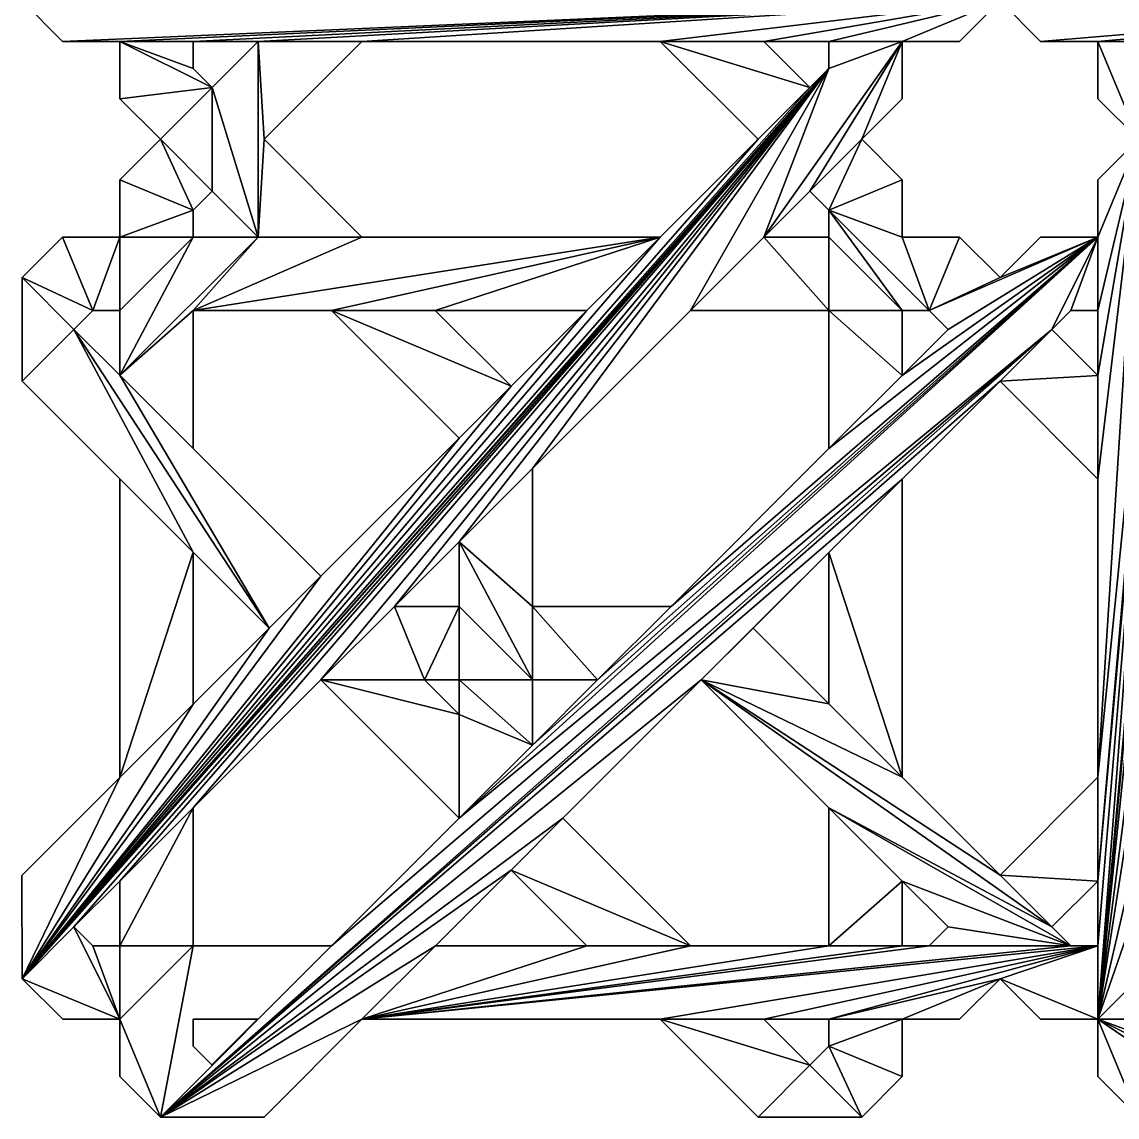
# Model space of a CAD drawing. Header units: centimetres. Extents: x -473 to 395, y -868 to 85.
# Drawn here: x 0 to 14, y 35 to 49 of the extents above; entities that cross this region are included whole.
import ezdxf

# ---------------------------------------------------------------- set-up
doc = ezdxf.new("R2010")
doc.units = ezdxf.units.CM
doc.layers.get('0').update_dxf_attribs({"true_color": 0x5890e1})

msp = doc.modelspace()

# ---------------------------------------------------------------- meshes
at = {"color": 7, "true_color": 0xffffff}
mesh = msp.add_polyface(dxfattribs=at)
corners = [(14.687, 52.781, -0.5), (14.687, 54.718, 0.5), (14.687, 52.781, 0.5), (14.687, 49.687, -0.5), (14.687, 51.455, -0.5), (14.687, 51.455, 0.5), (14.687, 49.687, 0.5), (14.931, 48.163, -0.5), (14.687, 48.406, -0.5), (14.687, 48.406, 0.5), (14.931, 48.163, 0.5), (14.687, 48.75, -0.5), (14.687, 48.75, 0.5), (13.75, 49.687, -0.5), (13.406, 49.687, -0.5), (13.406, 49.687, 0.5), (13.75, 49.687, 0.5), (13.163, 49.931, -0.5), (13.163, 49.931, 0.5), (13.75, 50.518, -0.5), (13.75, 50.518, 0.5), (13.75, 55.656, -0.5), (13.75, 51.843, -0.5), (13.75, 51.843, 0.5), (12.5, 50.593, -0.5), (12.5, 50.593, 0.5), (14.268, 47.5, -0.5), (13.75, 46.982, -0.5), (13.75, 46.982, 0.5), (14.268, 47.5, 0.5), (11.982, 48.75, -0.5), (12.5, 49.268, -0.5), (12.5, 49.268, 0.5), (13.018, 48.75, -0.5), (13.018, 48.75, 0.5), (13.75, 48.75, -0.5), (13.75, 48.75, 0.5), (13.75, 48.018, -0.5), (13.75, 48.018, 0.5), (14.687, 54.718, -0.5), (14.687, 56.044, -0.5), (0, 49.268, -0.5), (21.045, 49.687, -0.5), (22.813, 49.687, -0.5), (19.719, 49.687, -0.5), (17.781, 49.687, -0.5), (11.594, 49.687, -0.5), (11.837, 49.931, -0.5), (24.094, 49.687, -0.5), (14.687, 46.594, -0.5), (14.931, 46.837, -0.5), (14.687, 56.044, 0.5), (0, 49.268, 0.5), (22.813, 49.687, 0.5), (21.045, 49.687, 0.5), (19.719, 49.687, 0.5), (17.781, 49.687, 0.5), (11.837, 49.931, 0.5), (11.594, 49.687, 0.5), (24.094, 49.687, 0.5), (14.687, 46.594, 0.5)]
mesh.append_faces([[corners[k] for k in face] for face in [(0, 1, 2), (3, 5, 6), (7, 9, 10), (8, 12, 9), (13, 15, 16), (14, 18, 15), (17, 20, 18), (19, 16, 20), (22, 25, 23), (26, 28, 29), (31, 34, 32), (33, 36, 34), (35, 38, 36), (37, 29, 38), (35, 26, 37)]], dxfattribs={"vtx0": -1, "color": 7})
mesh.append_faces([[corners[k] for k in face] for face in [(19, 39, 13), (0, 13, 39), (49, 7, 50), (3, 13, 4)]], dxfattribs={"vtx0": -1, "vtx1": -1, "color": 7})
mesh.append_faces([[corners[k] for k in face] for face in [(40, 39, 19), (22, 40, 19), (41, 44, 42), (48, 31, 41), (35, 11, 26), (4, 13, 0), (51, 20, 1), (23, 20, 51), (52, 54, 55), (59, 52, 32), (36, 29, 12), (5, 2, 16)]], dxfattribs={"vtx0": -1, "vtx1": -1, "vtx2": -1, "color": 7})
mesh.append_faces([[corners[k] for k in face] for face in [(22, 19, 17), (17, 24, 22), (41, 42, 43), (41, 45, 44), (14, 46, 47), (49, 8, 7), (23, 18, 20), (18, 23, 25), (52, 53, 54), (52, 55, 56), (15, 57, 58), (60, 10, 9)]], dxfattribs={"vtx0": -1, "vtx2": -1, "color": 7})
mesh.append_faces([[corners[k] for k in face] for face in [(20, 16, 1), (2, 1, 16), (6, 5, 16)]], dxfattribs={"vtx1": -1, "vtx2": -1, "color": 7})
mesh.append_faces([[corners[k] for k in face] for face in [(3, 4, 5), (7, 8, 9), (8, 11, 12), (13, 14, 15), (14, 17, 18), (17, 19, 20), (19, 13, 16), (21, 22, 23), (22, 24, 25), (26, 27, 28), (30, 31, 32), (31, 33, 34), (33, 35, 36), (35, 37, 38), (37, 26, 29), (36, 38, 29)]], dxfattribs={"vtx2": -1, "color": 7})
mesh = msp.add_polyface(dxfattribs=at)
corners = [(15.656, 53.749, -0.5), (14.687, 52.781, -0.5), (14.687, 52.781, 0.5), (15.656, 53.749, 0.5), (17.781, 49.687, -0.5), (18.75, 50.657, -0.5), (18.75, 50.657, 0.5), (17.781, 49.687, 0.5), (19.719, 49.687, 0.5), (19.719, 49.687, -0.5), (16.706, 53.474, -0.5), (18.475, 53.474, -0.5), (18.475, 53.474, 0.5), (16.706, 53.474, 0.5), (18.475, 51.707, -0.5), (18.475, 51.707, 0.5), (16.455, 49.687, -0.5), (16.455, 49.687, 0.5), (14.687, 49.687, -0.5), (14.687, 49.687, 0.5), (14.687, 51.455, -0.5), (14.687, 51.455, 0.5), (15.518, 48.75, -0.5), (14.931, 48.163, -0.5), (14.931, 48.163, 0.5), (15.518, 48.75, 0.5), (14.687, 48.75, -0.5), (14.687, 48.75, 0.5), (15.593, 47.5, -0.5), (16.843, 48.75, -0.5), (16.843, 48.75, 0.5), (15.593, 47.5, 0.5), (20.657, 48.75, 0.5), (0, 49.268, -0.5), (23.75, 49.687, -0.5), (24.094, 49.687, -0.5), (17.644, 54.411, -0.5), (22.813, 49.687, -0.5), (19.412, 52.645, -0.5), (19.413, 51.319, -0.5), (13.018, 48.75, -0.5), (12.5, 49.268, -0.5), (13.75, 48.75, -0.5), (18.475, 54.411, -0.5), (19.412, 53.474, -0.5), (0, 49.268, 0.5), (24.094, 49.687, 0.5), (23.75, 49.687, 0.5), (17.644, 54.411, 0.5), (22.813, 49.687, 0.5), (19.412, 52.645, 0.5), (19.413, 51.319, 0.5), (12.5, 49.268, 0.5), (13.018, 48.75, 0.5), (13.75, 48.75, 0.5), (14.687, 46.594, 0.5), (14.931, 46.837, 0.5), (19.412, 53.474, 0.5), (18.475, 54.411, 0.5)]
mesh.append_faces([[corners[k] for k in face] for face in [(0, 2, 3), (4, 6, 7), (5, 8, 6), (9, 7, 8), (10, 12, 13), (11, 15, 12), (14, 17, 15), (16, 19, 17), (20, 13, 21), (22, 24, 25), (26, 25, 27), (28, 30, 31), (29, 32, 30)]], dxfattribs={"vtx0": -1, "color": 7})
mesh.append_faces([[corners[k] for k in face] for face in [(0, 36, 1), (43, 1, 36), (10, 43, 11), (20, 1, 10)]], dxfattribs={"vtx0": -1, "vtx1": -1, "color": 7})
mesh.append_faces([[corners[k] for k in face] for face in [(33, 37, 34), (14, 39, 5), (35, 26, 42), (35, 29, 22), (11, 43, 44), (10, 1, 43), (45, 47, 49), (15, 6, 51), (46, 54, 27), (46, 25, 30), (12, 57, 58), (13, 58, 2)]], dxfattribs={"vtx0": -1, "vtx1": -1, "vtx2": -1, "color": 7})
mesh.append_faces([[corners[k] for k in face] for face in [(33, 34, 35), (4, 16, 14), (14, 5, 4), (22, 29, 28), (28, 23, 22), (38, 14, 11), (35, 40, 41), (35, 42, 40), (35, 22, 26), (45, 46, 47), (7, 15, 17), (15, 7, 6), (25, 31, 30), (31, 25, 24), (50, 12, 15), (46, 52, 53), (46, 53, 54), (46, 27, 25)]], dxfattribs={"vtx0": -1, "vtx2": -1, "color": 7})
mesh.append_faces([[corners[k] for k in face] for face in [(3, 2, 48), (55, 56, 24), (13, 12, 58), (21, 13, 2)]], dxfattribs={"vtx1": -1, "vtx2": -1, "color": 7})
mesh.append_faces([[corners[k] for k in face] for face in [(0, 1, 2), (4, 5, 6), (9, 4, 7), (10, 11, 12), (11, 14, 15), (14, 16, 17), (16, 18, 19), (20, 10, 13), (22, 23, 24), (26, 22, 25), (28, 29, 30)]], dxfattribs={"vtx2": -1, "color": 7})
mesh = msp.add_polyface(dxfattribs=at)
corners = [(2.43, 48.163, -0.5), (2.187, 48.406, -0.5), (2.187, 48.406, 0.5), (2.43, 48.163, 0.5), (2.187, 48.75, -0.5), (2.187, 48.75, 0.5), (3.017, 48.75, -0.5), (3.017, 48.75, 0.5), (1.25, 49.687, -0.5), (0.906, 49.687, -0.5), (0.906, 49.687, 0.5), (1.25, 49.687, 0.5), (0.663, 49.93, -0.5), (0.663, 49.93, 0.5), (3.955, 49.687, -0.5), (2.187, 49.687, -0.5), (2.187, 49.687, 0.5), (3.955, 49.687, 0.5), (7.219, 49.687, -0.5), (5.281, 49.687, -0.5), (5.281, 49.687, 0.5), (3.093, 47.5, -0.5), (4.343, 48.75, -0.5), (4.343, 48.75, 0.5), (3.093, 47.5, 0.5), (8.157, 48.75, 0.5), (0, 50.593, -0.5), (0, 49.268, -0.5), (0, 49.268, 0.5), (0.517, 48.75, -0.5), (0.517, 48.75, 0.5), (1.25, 48.75, -0.5), (1.25, 48.75, 0.5), (1.25, 48.018, -0.5), (1.25, 48.018, 0.5), (1.767, 47.5, -0.5), (1.767, 47.5, 0.5), (12.5, 49.268, -0.5), (3.017, 46.25, -0.5), (8.545, 49.687, -0.5), (12.5, 49.268, 0.5), (3.017, 46.25, 0.5), (7.219, 49.687, 0.5), (8.545, 49.687, 0.5)]
mesh.append_faces([[corners[k] for k in face] for face in [(0, 2, 3), (1, 5, 2), (4, 7, 5), (6, 3, 7), (8, 10, 11), (9, 13, 10), (14, 16, 17), (21, 23, 24), (22, 25, 23), (27, 30, 28), (29, 32, 30), (31, 34, 32), (33, 36, 34)]], dxfattribs={"vtx0": -1, "color": 7})
mesh.append_faces([[corners[k] for k in face] for face in [(9, 27, 12), (27, 37, 29), (8, 27, 9), (14, 27, 15), (18, 27, 19)]], dxfattribs={"vtx0": -1, "vtx1": -1, "color": 7})
mesh.append_faces([[corners[k] for k in face] for face in [(37, 4, 31), (15, 27, 8), (19, 27, 14), (39, 27, 18), (40, 32, 5), (16, 11, 28), (20, 17, 28), (43, 42, 28)]], dxfattribs={"vtx0": -1, "vtx1": -1, "vtx2": -1, "color": 7})
mesh.append_faces([[corners[k] for k in face] for face in [(37, 31, 29), (31, 1, 0), (38, 0, 6), (0, 33, 31), (0, 35, 33), (31, 4, 1), (37, 6, 4), (12, 27, 26), (6, 22, 21), (40, 30, 32), (32, 3, 2), (41, 7, 3), (3, 32, 34), (3, 34, 36), (32, 2, 5), (40, 5, 7), (7, 24, 23)]], dxfattribs={"vtx0": -1, "vtx2": -1, "color": 7})
mesh.append_faces([[corners[k] for k in face] for face in [(10, 13, 28), (28, 30, 40), (11, 10, 28), (17, 16, 28), (42, 20, 28)]], dxfattribs={"vtx1": -1, "vtx2": -1, "color": 7})
mesh.append_faces([[corners[k] for k in face] for face in [(0, 1, 2), (1, 4, 5), (4, 6, 7), (6, 0, 3), (8, 9, 10), (9, 12, 13), (14, 15, 16), (18, 19, 20), (21, 22, 23), (26, 27, 28), (27, 29, 30), (29, 31, 32), (31, 33, 34), (33, 35, 36)]], dxfattribs={"vtx2": -1, "color": 7})
mesh = msp.add_polyface(dxfattribs=at)
corners = [(7.219, 49.687, -0.5), (5.281, 49.687, 0.5), (7.219, 49.687, 0.5), (10.313, 49.687, -0.5), (8.545, 49.687, -0.5), (8.545, 49.687, 0.5), (10.313, 49.687, 0.5), (10.313, 48.75, -0.5), (10.313, 48.406, -0.5), (10.313, 48.406, 0.5), (10.313, 48.75, 0.5), (10.069, 48.163, -0.5), (10.069, 48.163, 0.5), (9.482, 48.75, -0.5), (9.482, 48.75, 0.5), (11.594, 49.687, -0.5), (11.25, 49.687, -0.5), (11.25, 49.687, 0.5), (10.732, 47.5, -0.5), (11.25, 48.018, -0.5), (11.25, 48.018, 0.5), (10.732, 47.5, 0.5), (11.25, 48.75, -0.5), (11.25, 48.75, 0.5), (11.982, 48.75, -0.5), (11.982, 48.75, 0.5), (12.5, 49.268, 0.5), (4.343, 48.75, -0.5), (8.157, 48.75, -0.5), (8.157, 48.75, 0.5), (9.407, 47.5, -0.5), (9.407, 47.5, 0.5), (0, 49.268, -0.5), (16.455, 49.687, -0.5), (17.781, 49.687, -0.5), (14.687, 49.687, -0.5), (12.5, 49.268, -0.5), (10.069, 46.837, -0.5), (3.017, 48.75, -0.5), (9.482, 46.25, -0.5), (13.75, 49.687, -0.5), (13.406, 49.687, -0.5), (0, 49.268, 0.5), (17.781, 49.687, 0.5), (16.455, 49.687, 0.5), (14.687, 49.687, 0.5), (10.069, 46.837, 0.5), (3.017, 48.75, 0.5), (4.343, 48.75, 0.5), (9.482, 46.25, 0.5), (13.75, 49.687, 0.5), (13.406, 49.687, 0.5), (11.594, 49.687, 0.5)]
mesh.append_faces([[corners[k] for k in face] for face in [(0, 1, 2), (3, 5, 6), (7, 9, 10), (8, 12, 9), (11, 14, 12), (13, 10, 14), (18, 20, 21), (19, 23, 20), (22, 25, 23), (24, 26, 25), (28, 31, 29), (22, 36, 24), (18, 22, 19)]], dxfattribs={"vtx0": -1, "color": 7})
mesh.append_faces([[corners[k] for k in face] for face in [(3, 32, 4)]], dxfattribs={"vtx0": -1, "vtx1": -1, "color": 7})
mesh.append_faces([[corners[k] for k in face] for face in [(32, 33, 34), (37, 22, 18), (36, 27, 38), (36, 13, 28), (22, 7, 36), (39, 8, 22), (32, 40, 35), (32, 15, 41), (3, 16, 32), (42, 43, 44), (46, 21, 23), (26, 47, 48), (26, 29, 14), (23, 26, 10), (49, 23, 9), (42, 45, 50), (42, 51, 52), (6, 42, 17)]], dxfattribs={"vtx0": -1, "vtx1": -1, "vtx2": -1, "color": 7})
mesh.append_faces([[corners[k] for k in face] for face in [(11, 30, 28), (28, 13, 11), (32, 35, 33), (36, 28, 27), (36, 7, 13), (22, 8, 7), (32, 41, 40), (32, 16, 15), (12, 29, 31), (29, 12, 14), (42, 44, 45), (26, 48, 29), (26, 14, 10), (23, 10, 9), (42, 50, 51), (42, 52, 17)]], dxfattribs={"vtx0": -1, "vtx2": -1, "color": 7})
mesh.append_faces([[corners[k] for k in face] for face in [(6, 5, 42)]], dxfattribs={"vtx1": -1, "vtx2": -1, "color": 7})
mesh.append_faces([[corners[k] for k in face] for face in [(3, 4, 5), (7, 8, 9), (8, 11, 12), (11, 13, 14), (13, 7, 10), (15, 16, 17), (18, 19, 20), (19, 22, 23), (22, 24, 25), (27, 28, 29), (28, 30, 31), (23, 25, 26), (21, 20, 23)]], dxfattribs={"vtx2": -1, "color": 7})
mesh = msp.add_polyface(dxfattribs=at)
corners = [(3.017, 46.25, -0.5), (2.187, 46.25, -0.5), (2.187, 46.25, 0.5), (3.017, 46.25, 0.5), (2.187, 46.594, -0.5), (2.187, 46.594, 0.5), (2.43, 46.837, -0.5), (2.43, 46.837, 0.5), (0.663, 45.07, -0.5), (0.906, 45.313, -0.5), (0.906, 45.313, 0.5), (1.25, 45.313, -0.5), (1.25, 45.313, 0.5), (2.187, 45.313, -0.5), (3.955, 45.313, -0.5), (3.955, 45.313, 0.5), (2.187, 45.313, 0.5), (4.343, 46.25, -0.5), (3.093, 47.5, -0.5), (3.093, 47.5, 0.5), (4.343, 46.25, 0.5), (1.767, 47.5, -0.5), (1.25, 46.982, -0.5), (1.25, 46.982, 0.5), (1.767, 47.5, 0.5), (1.25, 46.25, -0.5), (1.25, 46.25, 0.5), (0.517, 46.25, -0.5), (0.517, 46.25, 0.5), (0, 45.732, -0.5), (0, 45.732, 0.5), (0, 44.407, 0.5), (8.157, 46.25, -0.5), (1.25, 44.483, -0.5), (2.43, 48.163, -0.5), (3.017, 48.75, -0.5), (8.157, 46.25, 0.5), (1.25, 44.483, 0.5), (2.43, 48.163, 0.5), (0.663, 45.07, 0.5), (3.017, 48.75, 0.5)]
mesh.append_faces([[corners[k] for k in face] for face in [(0, 2, 3), (1, 5, 2), (4, 7, 5), (6, 3, 7), (9, 12, 10), (13, 15, 16), (17, 19, 20), (21, 23, 24), (22, 26, 23), (25, 28, 26), (27, 30, 28), (29, 31, 30)]], dxfattribs={"vtx0": -1, "color": 7})
mesh.append_faces([[corners[k] for k in face] for face in [(11, 1, 33), (6, 34, 0), (4, 21, 6), (1, 25, 4), (9, 25, 11), (8, 29, 9), (0, 33, 1)]], dxfattribs={"vtx0": -1, "vtx1": -1, "color": 7})
mesh.append_faces([[corners[k] for k in face] for face in [(6, 21, 34), (11, 25, 1), (0, 13, 33), (0, 17, 13), (35, 18, 0), (7, 38, 24), (12, 2, 26), (3, 37, 16), (3, 16, 20), (40, 3, 19)]], dxfattribs={"vtx0": -1, "vtx1": -1, "vtx2": -1, "color": 7})
mesh.append_faces([[corners[k] for k in face] for face in [(32, 14, 13), (13, 17, 32), (4, 22, 21), (4, 25, 22), (9, 27, 25), (9, 29, 27), (0, 18, 17), (36, 16, 15), (16, 36, 20), (5, 24, 23), (5, 23, 26), (10, 26, 28), (10, 28, 30), (3, 20, 19)]], dxfattribs={"vtx0": -1, "vtx2": -1, "color": 7})
mesh.append_faces([[corners[k] for k in face] for face in [(12, 37, 2), (7, 3, 38), (5, 7, 24), (2, 5, 26), (10, 12, 26), (39, 10, 30), (3, 2, 37)]], dxfattribs={"vtx1": -1, "vtx2": -1, "color": 7})
mesh.append_faces([[corners[k] for k in face] for face in [(0, 1, 2), (1, 4, 5), (4, 6, 7), (6, 0, 3), (8, 9, 10), (9, 11, 12), (13, 14, 15), (17, 18, 19), (21, 22, 23), (22, 25, 26), (25, 27, 28), (27, 29, 30)]], dxfattribs={"vtx2": -1, "color": 7})
mesh = msp.add_polyface(dxfattribs=at)
corners = [(12.5, 45.732, -0.5), (11.982, 46.25, -0.5), (11.982, 46.25, 0.5), (11.25, 46.25, -0.5), (11.25, 46.25, 0.5), (11.25, 46.982, -0.5), (11.25, 46.982, 0.5), (10.732, 47.5, -0.5), (10.732, 47.5, 0.5), (10.313, 42.219, -0.5), (10.313, 40.282, 0.5), (10.313, 42.219, 0.5), (10.313, 45.313, -0.5), (10.313, 43.545, -0.5), (10.313, 43.545, 0.5), (10.313, 45.313, 0.5), (10.069, 46.837, -0.5), (10.313, 46.594, -0.5), (10.313, 46.594, 0.5), (10.069, 46.837, 0.5), (10.313, 46.25, -0.5), (10.313, 46.25, 0.5), (9.482, 46.25, 0.5), (11.25, 45.313, -0.5), (11.594, 45.313, -0.5), (11.594, 45.313, 0.5), (11.25, 45.313, 0.5), (11.837, 45.069, -0.5), (11.837, 45.069, 0.5), (11.25, 44.482, -0.5), (11.25, 44.482, 0.5), (11.25, 39.344, -0.5), (11.25, 43.157, -0.5), (11.25, 43.157, 0.5), (12.5, 44.407, -0.5), (12.5, 44.407, 0.5), (9.482, 46.25, -0.5), (13.75, 46.25, -0.5), (8.294, 41.526, -0.5), (11.25, 48.75, -0.5), (13.163, 45.069, -0.5), (5.588, 38.82, -0.5), (8.681, 40.588, -0.5), (11.25, 39.344, 0.5), (8.294, 41.526, 0.5), (13.75, 46.25, 0.5), (12.5, 45.732, 0.5), (11.25, 48.75, 0.5), (5.588, 38.82, 0.5), (13.163, 45.069, 0.5), (8.681, 40.588, 0.5)]
mesh.append_faces([[corners[k] for k in face] for face in [(1, 4, 2), (3, 6, 4), (5, 8, 6), (9, 10, 11), (12, 14, 15), (16, 18, 19), (17, 21, 18), (20, 22, 21), (23, 25, 26), (24, 28, 25), (27, 30, 28), (29, 26, 30), (32, 35, 33)]], dxfattribs={"vtx0": -1, "color": 7})
mesh.append_faces([[corners[k] for k in face] for face in [(20, 12, 36), (13, 37, 38), (29, 12, 23), (16, 7, 17), (36, 39, 16)]], dxfattribs={"vtx0": -1, "vtx1": -1, "color": 7})
mesh.append_faces([[corners[k] for k in face] for face in [(23, 12, 20), (29, 37, 13), (17, 3, 24), (37, 40, 41), (9, 42, 32), (26, 21, 15), (30, 14, 45), (18, 25, 4), (45, 48, 49), (11, 33, 50)]], dxfattribs={"vtx0": -1, "vtx1": -1, "vtx2": -1, "color": 7})
mesh.append_faces([[corners[k] for k in face] for face in [(9, 32, 31), (23, 20, 17), (29, 13, 12), (17, 24, 23), (24, 1, 0), (24, 3, 1), (17, 5, 3), (17, 7, 5), (11, 43, 33), (26, 18, 21), (30, 15, 14), (18, 26, 25), (25, 46, 2), (25, 2, 4), (18, 4, 6), (18, 6, 8)]], dxfattribs={"vtx0": -1, "vtx2": -1, "color": 7})
mesh.append_faces([[corners[k] for k in face] for face in [(21, 22, 15), (14, 44, 45), (30, 26, 15), (19, 18, 8), (22, 19, 47)]], dxfattribs={"vtx1": -1, "vtx2": -1, "color": 7})
mesh.append_faces([[corners[k] for k in face] for face in [(0, 1, 2), (1, 3, 4), (3, 5, 6), (5, 7, 8), (12, 13, 14), (16, 17, 18), (17, 20, 21), (23, 24, 25), (24, 27, 28), (27, 29, 30), (29, 23, 26), (31, 32, 33), (32, 34, 35)]], dxfattribs={"vtx2": -1, "color": 7})
mesh = msp.add_polyface(dxfattribs=at)
corners = [(14.687, 40.282, -0.5), (14.687, 42.219, -0.5), (14.687, 42.219, 0.5), (14.687, 40.282, 0.5), (13.75, 44.482, -0.5), (13.163, 45.069, -0.5), (13.163, 45.069, 0.5), (13.75, 44.482, 0.5), (13.406, 45.313, -0.5), (13.406, 45.313, 0.5), (13.75, 45.313, -0.5), (13.75, 45.313, 0.5), (13.75, 46.982, -0.5), (13.75, 46.25, -0.5), (13.75, 46.25, 0.5), (13.75, 46.982, 0.5), (13.018, 46.25, -0.5), (13.018, 46.25, 0.5), (12.5, 45.732, -0.5), (12.5, 45.732, 0.5), (11.982, 46.25, 0.5), (12.5, 44.407, -0.5), (13.75, 43.157, -0.5), (13.75, 43.157, 0.5), (12.5, 44.407, 0.5), (13.75, 39.344, 0.5), (11.837, 45.069, -0.5), (11.25, 44.482, -0.5), (11.594, 45.313, -0.5), (14.687, 46.594, -0.5), (13.75, 36.251, -0.5), (14.687, 48.406, -0.5), (14.687, 46.25, -0.5), (14.687, 45.313, -0.5), (14.687, 43.545, -0.5), (14.268, 47.5, -0.5), (13.75, 38.018, -0.5), (13.75, 37.188, -0.5), (13.75, 39.344, -0.5), (14.687, 48.75, -0.5), (11.837, 45.069, 0.5), (11.25, 44.482, 0.5), (11.594, 45.313, 0.5), (14.687, 46.594, 0.5), (14.687, 48.406, 0.5), (13.75, 36.251, 0.5), (14.687, 46.25, 0.5), (14.687, 45.313, 0.5), (14.687, 43.545, 0.5), (14.268, 47.5, 0.5), (13.75, 38.018, 0.5), (13.75, 37.188, 0.5), (14.687, 48.75, 0.5)]
mesh.append_faces([[corners[k] for k in face] for face in [(0, 2, 3), (4, 6, 7), (5, 9, 6), (8, 11, 9), (10, 7, 11), (12, 14, 15), (13, 17, 14), (16, 19, 17), (18, 20, 19), (21, 23, 24), (22, 25, 23), (13, 18, 16), (35, 13, 12)]], dxfattribs={"vtx0": -1, "color": 7})
mesh.append_faces([[corners[k] for k in face] for face in [(26, 13, 27), (28, 13, 26), (32, 30, 29), (34, 30, 33), (36, 31, 37), (21, 4, 22)]], dxfattribs={"vtx0": -1, "vtx1": -1, "color": 7})
mesh.append_faces([[corners[k] for k in face] for face in [(28, 18, 13), (29, 30, 31), (33, 30, 32), (35, 10, 13), (22, 4, 35), (38, 39, 36), (35, 39, 38), (42, 14, 19), (43, 44, 45), (47, 46, 45), (49, 14, 11), (23, 49, 7), (25, 50, 52), (49, 25, 52)]], dxfattribs={"vtx0": -1, "vtx1": -1, "vtx2": -1, "color": 7})
mesh.append_faces([[corners[k] for k in face] for face in [(35, 38, 22), (36, 39, 31), (13, 8, 5), (13, 10, 8), (35, 4, 10), (21, 5, 4), (49, 23, 25), (50, 44, 52), (14, 6, 9), (14, 9, 11), (49, 11, 7), (24, 7, 6)]], dxfattribs={"vtx0": -1, "vtx2": -1, "color": 7})
mesh.append_faces([[corners[k] for k in face] for face in [(40, 41, 14), (42, 40, 14), (46, 43, 45), (48, 47, 45), (50, 51, 44), (24, 23, 7)]], dxfattribs={"vtx1": -1, "vtx2": -1, "color": 7})
mesh.append_faces([[corners[k] for k in face] for face in [(0, 1, 2), (4, 5, 6), (5, 8, 9), (8, 10, 11), (10, 4, 7), (12, 13, 14), (13, 16, 17), (16, 18, 19), (21, 22, 23), (14, 17, 19), (49, 15, 14)]], dxfattribs={"vtx2": -1, "color": 7})
mesh = msp.add_polyface(dxfattribs=at)
corners = [(1.25, 44.483, -0.5), (0.663, 45.07, -0.5), (0.663, 45.07, 0.5), (1.25, 44.483, 0.5), (0.906, 45.313, 0.5), (1.25, 45.313, -0.5), (1.25, 45.313, 0.5), (2.187, 40.281, -0.5), (2.187, 42.22, -0.5), (2.187, 42.22, 0.5), (3.157, 41.25, -0.5), (3.157, 41.25, 0.5), (5.588, 42.355, -0.5), (5.588, 41.526, -0.5), (5.588, 41.526, 0.5), (5.588, 42.355, 0.5), (4.758, 41.526, -0.5), (4.758, 41.526, 0.5), (5.587, 43.681, -0.5), (3.82, 41.913, -0.5), (3.82, 41.913, 0.5), (5.587, 43.681, 0.5), (2.187, 43.546, -0.5), (2.187, 43.546, 0.5), (2.187, 45.313, -0.5), (2.187, 45.313, 0.5), (3.955, 45.313, -0.5), (3.955, 45.313, 0.5), (6.25, 44.343, -0.5), (5.281, 45.313, -0.5), (5.281, 45.313, 0.5), (0, 45.732, -0.5), (0, 44.407, -0.5), (0, 44.407, 0.5), (1.25, 43.158, -0.5), (1.25, 43.158, 0.5), (1.25, 39.343, 0.5), (0.001, 36.768, -0.5), (7.219, 45.313, -0.5), (8.157, 46.25, -0.5), (1.25, 39.343, -0.5), (2.187, 38.955, -0.5), (10.313, 48.406, -0.5), (3.82, 40.588, -0.5), (1.25, 38.018, -0.5), (0.663, 37.431, -0.5), (6.25, 44.343, 0.5), (0.001, 36.768, 0.5), (8.157, 46.25, 0.5), (7.219, 45.313, 0.5), (5.145, 40.589, 0.5), (0, 45.732, 0.5), (2.187, 38.955, 0.5), (3.82, 40.588, 0.5), (10.313, 48.406, 0.5), (1.25, 38.018, 0.5), (0.663, 37.431, 0.5)]
mesh.append_faces([[corners[k] for k in face] for face in [(0, 2, 3), (1, 4, 2), (5, 3, 6), (8, 11, 9), (12, 14, 15), (13, 17, 14), (16, 15, 17), (18, 20, 21), (19, 23, 20), (22, 25, 23), (26, 21, 27), (32, 35, 33), (34, 36, 35)]], dxfattribs={"vtx0": -1, "color": 7})
mesh.append_faces([[corners[k] for k in face] for face in [(0, 10, 1), (8, 1, 10), (41, 42, 43), (45, 42, 44)]], dxfattribs={"vtx0": -1, "vtx1": -1, "color": 7})
mesh.append_faces([[corners[k] for k in face] for face in [(37, 38, 39), (37, 18, 28), (8, 32, 1), (0, 19, 10), (44, 42, 41), (47, 48, 49), (47, 46, 21), (9, 2, 33), (3, 11, 20), (55, 52, 54)]], dxfattribs={"vtx0": -1, "vtx1": -1, "vtx2": -1, "color": 7})
mesh.append_faces([[corners[k] for k in face] for face in [(28, 18, 26), (26, 29, 28), (37, 28, 38), (1, 32, 31), (8, 34, 32), (8, 40, 34), (0, 22, 19), (0, 24, 22), (46, 27, 21), (27, 46, 30), (47, 49, 46), (50, 14, 17), (2, 51, 33), (9, 33, 35), (9, 35, 36), (3, 20, 23), (3, 23, 25)]], dxfattribs={"vtx0": -1, "vtx2": -1, "color": 7})
mesh.append_faces([[corners[k] for k in face] for face in [(3, 2, 11), (9, 11, 2), (52, 53, 54), (56, 55, 54)]], dxfattribs={"vtx1": -1, "vtx2": -1, "color": 7})
mesh.append_faces([[corners[k] for k in face] for face in [(0, 1, 2), (5, 0, 3), (7, 8, 9), (8, 10, 11), (12, 13, 14), (13, 16, 17), (16, 12, 15), (18, 19, 20), (19, 22, 23), (22, 24, 25), (26, 18, 21), (28, 29, 30), (31, 32, 33), (32, 34, 35)]], dxfattribs={"vtx2": -1, "color": 7})
mesh = msp.add_polyface(dxfattribs=at)
corners = [(2.187, 36.251, -0.5), (3.007, 36.251, -0.5), (3.007, 36.251, 0.5), (2.427, 35.667, 0.5), (2.187, 36.251, -0.5), (3.018, 36.251, -0.5), (3.018, 36.251, 0.5), (2.187, 36.251, 0.5), (2.187, 38.955, -0.5), (3.82, 40.588, -0.5), (3.82, 40.588, 0.5), (2.187, 38.955, 0.5), (5.588, 38.82, -0.5), (5.588, 38.82, 0.5), (3.956, 37.188, -0.5), (3.956, 37.188, 0.5), (2.187, 37.188, -0.5), (2.187, 37.188, 0.5), (3.157, 41.25, -0.5), (2.187, 40.281, 0.5), (3.157, 41.25, 0.5), (5.588, 40.589, -0.5), (5.588, 40.146, -0.5), (5.588, 40.146, 0.5), (5.588, 40.589, 0.5), (5.145, 40.589, -0.5), (5.145, 40.589, 0.5), (5.282, 37.188, -0.5), (6.25, 38.157, -0.5), (6.25, 38.157, 0.5), (5.282, 37.188, 0.5), (7.219, 37.188, -0.5), (1.768, 35.001, -0.5), (3.094, 35.001, -0.5), (3.094, 35.001, 0.5), (4.344, 36.251, -0.5), (4.344, 36.251, 0.5), (8.157, 36.251, 0.5), (0.001, 36.768, -0.5), (3.82, 41.913, -0.5), (5.587, 43.681, -0.5), (5.588, 41.526, -0.5), (6.525, 40.589, -0.5), (4.758, 41.526, -0.5), (6.525, 39.757, -0.5), (6.913, 38.82, -0.5), (8.681, 40.588, -0.5), (0.663, 37.431, -0.5), (10.313, 48.406, -0.5), (13.163, 45.069, -0.5), (0.001, 36.768, 0.5), (5.587, 43.681, 0.5), (3.82, 41.913, 0.5), (5.588, 41.526, 0.5), (6.525, 40.589, 0.5), (4.758, 41.526, 0.5), (6.525, 39.757, 0.5), (7.219, 37.188, 0.5), (1.768, 35.001, 0.5), (6.913, 38.82, 0.5), (8.681, 40.588, 0.5), (0.663, 37.431, 0.5), (10.313, 48.406, 0.5)]
mesh.append_faces([[corners[k] for k in face] for face in [(1, 3, 2), (5, 7, 6), (8, 10, 11), (9, 13, 10), (12, 15, 13), (14, 17, 15), (18, 19, 20), (21, 23, 24), (22, 26, 23), (25, 24, 26), (27, 29, 30), (33, 36, 34), (35, 37, 36), (32, 35, 33)]], dxfattribs={"vtx0": -1, "color": 7})
mesh.append_faces([[corners[k] for k in face] for face in [(44, 21, 42), (14, 32, 16)]], dxfattribs={"vtx0": -1, "vtx1": -1, "color": 7})
mesh.append_faces([[corners[k] for k in face] for face in [(42, 21, 41), (9, 43, 25), (44, 12, 22), (32, 27, 35), (32, 45, 28), (47, 38, 48), (14, 49, 32), (54, 53, 24), (10, 26, 55), (56, 23, 13), (58, 36, 30), (58, 29, 59), (61, 62, 50)]], dxfattribs={"vtx0": -1, "vtx1": -1, "vtx2": -1, "color": 7})
mesh.append_faces([[corners[k] for k in face] for face in [(38, 39, 40), (22, 12, 9), (9, 25, 22), (41, 21, 25), (25, 43, 41), (44, 22, 21), (35, 27, 31), (32, 28, 27), (32, 46, 45), (50, 51, 52), (23, 10, 13), (10, 23, 26), (53, 26, 24), (56, 24, 23), (36, 57, 30), (58, 30, 29), (58, 59, 60)]], dxfattribs={"vtx0": -1, "vtx2": -1, "color": 7})
mesh.append_faces([[corners[k] for k in face] for face in [(56, 54, 24), (15, 17, 58)]], dxfattribs={"vtx1": -1, "vtx2": -1, "color": 7})
mesh.append_faces([[corners[k] for k in face] for face in [(0, 1, 2), (4, 5, 6), (8, 9, 10), (9, 12, 13), (12, 14, 15), (14, 16, 17), (21, 22, 23), (22, 25, 26), (25, 21, 24), (27, 28, 29), (31, 27, 30), (32, 33, 34), (33, 35, 36), (58, 34, 36)]], dxfattribs={"vtx2": -1, "color": 7})
mesh = msp.add_polyface(dxfattribs=at)
corners = [(9.344, 41.251, -0.5), (10.313, 42.219, -0.5), (10.313, 42.219, 0.5), (9.344, 41.251, 0.5), (7.219, 45.313, -0.5), (6.25, 44.343, -0.5), (6.25, 44.343, 0.5), (7.219, 45.313, 0.5), (5.281, 45.313, 0.5), (5.281, 45.313, -0.5), (8.294, 41.526, -0.5), (6.525, 41.526, -0.5), (6.525, 41.526, 0.5), (8.294, 41.526, 0.5), (6.525, 43.293, -0.5), (6.525, 43.293, 0.5), (8.545, 45.313, -0.5), (8.545, 45.313, 0.5), (10.313, 45.313, -0.5), (10.313, 45.313, 0.5), (10.313, 43.545, -0.5), (10.313, 43.545, 0.5), (9.482, 46.25, -0.5), (10.069, 46.837, -0.5), (10.069, 46.837, 0.5), (9.482, 46.25, 0.5), (10.313, 46.25, -0.5), (9.407, 47.5, -0.5), (8.157, 46.25, -0.5), (8.157, 46.25, 0.5), (9.407, 47.5, 0.5), (4.343, 46.25, -0.5), (4.343, 46.25, 0.5), (0.001, 36.768, -0.5), (10.069, 48.163, -0.5), (10.313, 48.406, -0.5), (3.955, 45.313, -0.5), (6.525, 40.589, -0.5), (5.588, 41.526, -0.5), (5.588, 42.355, -0.5), (6.525, 39.757, -0.5), (13.75, 46.25, -0.5), (5.588, 38.82, -0.5), (7.356, 40.589, -0.5), (4.758, 41.526, -0.5), (3.82, 40.588, -0.5), (12.5, 44.407, -0.5), (1.768, 35.001, -0.5), (13.163, 45.069, -0.5), (8.681, 40.588, -0.5), (0.001, 36.768, 0.5), (10.313, 48.406, 0.5), (10.069, 48.163, 0.5), (3.955, 45.313, 0.5), (6.525, 40.589, 0.5), (5.588, 42.355, 0.5), (5.588, 41.526, 0.5), (6.525, 39.757, 0.5), (5.588, 38.82, 0.5), (13.75, 46.25, 0.5), (7.356, 40.589, 0.5), (4.758, 41.526, 0.5), (3.82, 40.588, 0.5), (12.5, 44.407, 0.5), (13.163, 45.069, 0.5), (1.768, 35.001, 0.5), (8.681, 40.588, 0.5)]
mesh.append_faces([[corners[k] for k in face] for face in [(0, 2, 3), (4, 6, 7), (5, 8, 6), (9, 7, 8), (10, 12, 13), (11, 15, 12), (14, 17, 15), (16, 19, 17), (20, 13, 21), (22, 24, 25), (27, 29, 30), (28, 32, 29)]], dxfattribs={"vtx0": -1, "color": 7})
mesh.append_faces([[corners[k] for k in face] for face in [(43, 41, 40), (14, 35, 16), (44, 35, 39), (0, 49, 1)]], dxfattribs={"vtx0": -1, "vtx1": -1, "color": 7})
mesh.append_faces([[corners[k] for k in face] for face in [(28, 9, 36), (33, 27, 34), (39, 11, 37), (40, 41, 42), (10, 41, 43), (16, 35, 22), (39, 35, 14), (45, 35, 44), (46, 47, 48), (29, 53, 8), (50, 52, 30), (55, 54, 12), (57, 58, 59), (13, 60, 59), (17, 25, 51), (55, 15, 51), (62, 61, 51), (63, 64, 65)]], dxfattribs={"vtx0": -1, "vtx1": -1, "vtx2": -1, "color": 7})
mesh.append_faces([[corners[k] for k in face] for face in [(33, 34, 35), (28, 4, 9), (33, 28, 27), (37, 38, 39), (22, 18, 16), (39, 14, 11), (50, 51, 52), (29, 8, 7), (50, 30, 29), (54, 55, 56), (25, 17, 19), (55, 12, 15)]], dxfattribs={"vtx0": -1, "vtx2": -1, "color": 7})
mesh.append_faces([[corners[k] for k in face] for face in [(60, 57, 59), (15, 17, 51), (61, 55, 51), (3, 2, 66)]], dxfattribs={"vtx1": -1, "vtx2": -1, "color": 7})
mesh.append_faces([[corners[k] for k in face] for face in [(0, 1, 2), (4, 5, 6), (9, 4, 7), (10, 11, 12), (11, 14, 15), (14, 16, 17), (16, 18, 19), (20, 10, 13), (22, 23, 24), (26, 22, 25), (27, 28, 29), (28, 31, 32)]], dxfattribs={"vtx2": -1, "color": 7})
mesh = msp.add_polyface(dxfattribs=at)
corners = [(14.687, 37.188, -0.5), (14.687, 38.956, -0.5), (14.687, 38.956, 0.5), (14.687, 37.188, 0.5), (13.163, 37.431, -0.5), (13.75, 38.018, -0.5), (13.75, 38.018, 0.5), (13.163, 37.431, 0.5), (13.75, 37.188, -0.5), (13.75, 37.188, 0.5), (13.406, 37.188, -0.5), (13.406, 37.188, 0.5), (14.931, 35.664, -0.5), (14.687, 35.907, -0.5), (14.687, 35.907, 0.5), (14.687, 36.251, -0.5), (14.687, 36.251, 0.5), (13.75, 43.157, -0.5), (13.75, 39.344, -0.5), (13.75, 39.344, 0.5), (12.5, 38.094, -0.5), (12.5, 38.094, 0.5), (11.982, 36.251, -0.5), (12.5, 36.768, -0.5), (12.5, 36.768, 0.5), (13.018, 36.251, -0.5), (13.018, 36.251, 0.5), (13.75, 36.251, -0.5), (13.75, 36.251, 0.5), (13.75, 35.519, -0.5), (13.75, 35.519, 0.5), (14.268, 35.001, -0.5), (14.268, 35.001, 0.5), (15.593, 35.001, 0.5), (10.313, 38.956, -0.5), (11.594, 37.188, -0.5), (11.837, 37.431, -0.5), (15.593, 35.001, -0.5), (14.687, 42.219, -0.5), (14.687, 43.545, -0.5), (14.687, 40.282, -0.5), (10.313, 36.251, -0.5), (14.687, 48.406, -0.5), (10.313, 38.956, 0.5), (11.837, 37.431, 0.5), (11.594, 37.188, 0.5), (14.687, 42.219, 0.5), (14.687, 43.545, 0.5), (14.687, 40.282, 0.5), (14.931, 35.664, 0.5), (10.313, 36.251, 0.5), (14.687, 48.406, 0.5)]
mesh.append_faces([[corners[k] for k in face] for face in [(0, 2, 3), (4, 6, 7), (5, 9, 6), (8, 11, 9), (10, 7, 11), (13, 16, 14), (18, 21, 19), (23, 26, 24), (25, 28, 26), (27, 30, 28), (29, 32, 30), (31, 33, 32), (27, 31, 29), (23, 27, 25)]], dxfattribs={"vtx0": -1, "color": 7})
mesh.append_faces([[corners[k] for k in face] for face in [(40, 27, 38), (0, 27, 1), (13, 27, 15), (12, 27, 13), (18, 5, 20)]], dxfattribs={"vtx0": -1, "vtx1": -1, "color": 7})
mesh.append_faces([[corners[k] for k in face] for face in [(38, 27, 39), (1, 27, 40), (15, 27, 0), (12, 37, 27), (8, 23, 41), (8, 27, 23), (8, 42, 27), (46, 47, 28), (2, 48, 28), (16, 3, 28), (49, 28, 33), (9, 50, 24), (9, 24, 28), (9, 28, 51)]], dxfattribs={"vtx0": -1, "vtx1": -1, "vtx2": -1, "color": 7})
mesh.append_faces([[corners[k] for k in face] for face in [(34, 4, 10), (10, 35, 36), (27, 37, 31), (20, 5, 4), (43, 11, 7), (11, 44, 45), (28, 32, 33), (21, 7, 6)]], dxfattribs={"vtx0": -1, "vtx2": -1, "color": 7})
mesh.append_faces([[corners[k] for k in face] for face in [(48, 46, 28), (3, 2, 28), (14, 16, 28), (49, 14, 28), (19, 21, 6)]], dxfattribs={"vtx1": -1, "vtx2": -1, "color": 7})
mesh.append_faces([[corners[k] for k in face] for face in [(0, 1, 2), (4, 5, 6), (5, 8, 9), (8, 10, 11), (10, 4, 7), (12, 13, 14), (13, 15, 16), (17, 18, 19), (18, 20, 21), (22, 23, 24), (23, 25, 26), (25, 27, 28), (27, 29, 30), (29, 31, 32), (28, 30, 32), (24, 26, 28)]], dxfattribs={"vtx2": -1, "color": 7})
mesh = msp.add_polyface(dxfattribs=at)
corners = [(6.525, 40.589, -0.5), (7.356, 40.589, -0.5), (7.356, 40.589, 0.5), (6.525, 40.589, 0.5), (6.525, 39.757, -0.5), (6.525, 39.757, 0.5), (10.313, 42.219, -0.5), (10.313, 40.282, -0.5), (10.313, 40.282, 0.5), (9.344, 41.251, -0.5), (9.344, 41.251, 0.5), (10.313, 38.956, -0.5), (10.313, 37.188, -0.5), (10.313, 37.188, 0.5), (10.313, 38.956, 0.5), (8.545, 37.188, -0.5), (6.913, 38.82, -0.5), (6.913, 38.82, 0.5), (8.545, 37.188, 0.5), (8.681, 40.588, -0.5), (8.681, 40.588, 0.5), (6.25, 38.157, -0.5), (7.219, 37.188, -0.5), (7.219, 37.188, 0.5), (6.25, 38.157, 0.5), (12.5, 38.094, -0.5), (11.25, 39.344, -0.5), (11.25, 39.344, 0.5), (12.5, 38.094, 0.5), (11.25, 43.157, 0.5), (11.25, 37.188, -0.5), (11.25, 38.018, -0.5), (11.25, 38.018, 0.5), (11.25, 37.188, 0.5), (11.837, 37.431, -0.5), (11.837, 37.431, 0.5), (11.594, 37.188, 0.5), (6.525, 41.526, -0.5), (8.294, 41.526, -0.5), (13.406, 37.188, -0.5), (13.163, 37.431, -0.5), (5.588, 38.82, -0.5), (13.163, 45.069, -0.5), (3.956, 37.188, -0.5), (11.25, 43.157, -0.5), (1.768, 35.001, -0.5), (12.5, 44.407, -0.5), (10.313, 42.219, 0.5), (8.294, 41.526, 0.5), (6.525, 41.526, 0.5), (13.406, 37.188, 0.5), (13.163, 37.431, 0.5), (3.956, 37.188, 0.5), (1.768, 35.001, 0.5), (13.163, 45.069, 0.5), (5.588, 38.82, 0.5), (12.5, 44.407, 0.5)]
mesh.append_faces([[corners[k] for k in face] for face in [(0, 2, 3), (1, 5, 2), (4, 3, 5), (7, 10, 8), (11, 13, 14), (15, 17, 18), (16, 20, 17), (19, 14, 20), (21, 23, 24), (25, 27, 28), (26, 29, 27), (30, 32, 33), (31, 35, 32), (34, 36, 35)]], dxfattribs={"vtx0": -1, "color": 7})
mesh.append_faces([[corners[k] for k in face] for face in [(0, 37, 1), (11, 31, 12), (19, 40, 11), (41, 42, 43), (44, 45, 46), (7, 19, 9), (25, 19, 26)]], dxfattribs={"vtx0": -1, "vtx1": -1, "color": 7})
mesh.append_faces([[corners[k] for k in face] for face in [(39, 31, 11), (44, 19, 45), (26, 19, 7), (25, 40, 19), (50, 14, 32), (52, 53, 54), (29, 53, 20), (27, 8, 20), (28, 20, 51)]], dxfattribs={"vtx0": -1, "vtx1": -1, "vtx2": -1, "color": 7})
mesh.append_faces([[corners[k] for k in face] for face in [(26, 7, 6), (21, 16, 15), (15, 22, 21), (1, 37, 38), (12, 31, 30), (39, 34, 31), (27, 47, 8), (24, 18, 17), (18, 24, 23), (2, 48, 49), (13, 33, 32), (50, 32, 35)]], dxfattribs={"vtx0": -1, "vtx2": -1, "color": 7})
mesh.append_faces([[corners[k] for k in face] for face in [(3, 2, 49), (14, 13, 32), (20, 14, 51), (55, 52, 54), (29, 56, 53), (8, 10, 20), (28, 27, 20)]], dxfattribs={"vtx1": -1, "vtx2": -1, "color": 7})
mesh.append_faces([[corners[k] for k in face] for face in [(0, 1, 2), (1, 4, 5), (4, 0, 3), (6, 7, 8), (7, 9, 10), (11, 12, 13), (15, 16, 17), (16, 19, 20), (19, 11, 14), (21, 22, 23), (25, 26, 27), (30, 31, 32), (31, 34, 35)]], dxfattribs={"vtx2": -1, "color": 7})
mesh = msp.add_polyface(dxfattribs=at)
corners = [(2.187, 36.251, -0.5), (3.007, 36.251, 0.5), (2.187, 36.251, 0.5), (3.007, 36.251, -0.5), (2.427, 35.667, -0.5), (2.427, 35.667, 0.5), (2.187, 35.908, -0.5), (2.187, 35.908, 0.5), (2.187, 36.251, -0.5), (2.187, 36.251, 0.5), (3.018, 36.251, 0.5), (3.018, 36.251, -0.5), (2.187, 37.188, -0.5), (2.187, 38.955, -0.5), (2.187, 38.955, 0.5), (2.187, 37.188, 0.5), (3.157, 41.25, -0.5), (2.187, 40.281, -0.5), (2.187, 40.281, 0.5), (2.187, 42.22, 0.5), (1.25, 37.188, -0.5), (0.906, 37.188, -0.5), (0.906, 37.188, 0.5), (1.25, 37.188, 0.5), (0.663, 37.431, -0.5), (0.663, 37.431, 0.5), (1.25, 38.018, -0.5), (1.25, 38.018, 0.5), (1.25, 43.158, -0.5), (1.25, 39.343, -0.5), (1.25, 39.343, 0.5), (-0.003, 38.091, -0.5), (-0.003, 38.091, 0.5), (0.001, 36.768, -0.5), (0.001, 36.768, 0.5), (0.519, 36.251, -0.5), (0.519, 36.251, 0.5), (1.251, 36.251, -0.5), (1.251, 36.251, 0.5), (1.251, 35.519, -0.5), (1.251, 35.519, 0.5), (1.768, 35.001, -0.5), (1.768, 35.001, 0.5), (3.094, 35.001, 0.5), (2.187, 42.22, -0.5), (3.82, 41.913, -0.5), (3.157, 41.25, 0.5), (3.82, 41.913, 0.5)]
mesh.append_faces([[corners[k] for k in face] for face in [(0, 1, 2), (4, 7, 5), (6, 9, 7), (8, 10, 9), (12, 14, 15), (17, 19, 18), (20, 22, 23), (21, 25, 22), (24, 27, 25), (26, 23, 27), (29, 32, 30), (31, 34, 32), (33, 36, 34), (35, 38, 36), (37, 40, 38), (39, 42, 40), (41, 43, 42), (29, 33, 31), (37, 41, 39), (33, 37, 35)]], dxfattribs={"vtx0": -1, "color": 7})
mesh.append_faces([[corners[k] for k in face] for face in [(26, 13, 20), (17, 29, 44), (16, 33, 17), (21, 37, 24), (20, 37, 21)]], dxfattribs={"vtx0": -1, "vtx1": -1, "color": 7})
mesh.append_faces([[corners[k] for k in face] for face in [(17, 33, 29), (16, 45, 33), (24, 37, 33), (12, 37, 20), (12, 41, 37), (18, 30, 34), (46, 34, 47), (25, 34, 38), (15, 23, 38), (15, 38, 42)]], dxfattribs={"vtx0": -1, "vtx1": -1, "vtx2": -1, "color": 7})
mesh.append_faces([[corners[k] for k in face] for face in [(20, 13, 12), (23, 15, 14)]], dxfattribs={"vtx0": -1, "vtx2": -1, "color": 7})
mesh.append_faces([[corners[k] for k in face] for face in [(27, 23, 14), (18, 19, 30), (46, 18, 34), (22, 25, 38), (23, 22, 38)]], dxfattribs={"vtx1": -1, "vtx2": -1, "color": 7})
mesh.append_faces([[corners[k] for k in face] for face in [(3, 4, 5), (4, 6, 7), (6, 8, 9), (11, 0, 2), (12, 13, 14), (16, 17, 18), (20, 21, 22), (21, 24, 25), (24, 26, 27), (26, 20, 23), (28, 29, 30), (29, 31, 32), (31, 33, 34), (33, 35, 36), (35, 37, 38), (37, 39, 40), (39, 41, 42), (30, 32, 34), (38, 40, 42), (34, 36, 38)]], dxfattribs={"vtx2": -1, "color": 7})
mesh = msp.add_polyface(dxfattribs=at)
corners = [(10.313, 37.188, -0.5), (8.545, 37.188, -0.5), (8.545, 37.188, 0.5), (10.313, 37.188, 0.5), (7.219, 37.188, -0.5), (5.282, 37.188, 0.5), (7.219, 37.188, 0.5), (11.594, 37.188, -0.5), (11.25, 37.188, -0.5), (11.25, 37.188, 0.5), (11.594, 37.188, 0.5), (11.837, 37.431, -0.5), (4.344, 36.251, -0.5), (8.157, 36.251, -0.5), (8.157, 36.251, 0.5), (9.407, 35.001, -0.5), (9.407, 35.001, 0.5), (10.732, 35.001, -0.5), (10.732, 35.001, 0.5), (11.25, 35.519, -0.5), (11.25, 35.519, 0.5), (11.25, 36.251, -0.5), (11.25, 36.251, 0.5), (11.982, 36.251, -0.5), (11.982, 36.251, 0.5), (12.5, 36.768, 0.5), (10.313, 36.251, -0.5), (10.313, 35.907, -0.5), (10.313, 35.907, 0.5), (10.313, 36.251, 0.5), (10.069, 35.664, -0.5), (10.069, 35.664, 0.5), (9.482, 36.251, -0.5), (9.482, 36.251, 0.5), (13.75, 37.188, -0.5), (13.406, 37.188, -0.5), (12.5, 36.768, -0.5), (13.75, 37.188, 0.5), (4.344, 36.251, 0.5), (13.406, 37.188, 0.5)]
mesh.append_faces([[corners[k] for k in face] for face in [(0, 2, 3), (4, 5, 6), (7, 9, 10), (13, 16, 14), (15, 18, 16), (17, 20, 18), (19, 22, 20), (21, 24, 22), (23, 25, 24), (26, 28, 29), (27, 31, 28), (30, 33, 31), (32, 29, 33), (21, 36, 23)]], dxfattribs={"vtx0": -1, "color": 7})
mesh.append_faces([[corners[k] for k in face] for face in [(27, 17, 30), (26, 21, 27)]], dxfattribs={"vtx0": -1, "vtx1": -1, "color": 7})
mesh.append_faces([[corners[k] for k in face] for face in [(34, 32, 13), (12, 7, 35), (12, 0, 8), (12, 4, 1), (26, 36, 21), (37, 14, 33), (38, 39, 10), (38, 9, 3), (38, 2, 6), (29, 22, 25)]], dxfattribs={"vtx0": -1, "vtx1": -1, "vtx2": -1, "color": 7})
mesh.append_faces([[corners[k] for k in face] for face in [(34, 13, 12), (12, 35, 34), (30, 15, 13), (13, 32, 30), (34, 26, 32), (30, 17, 15), (27, 19, 17), (27, 21, 19), (12, 8, 7), (12, 1, 0), (37, 38, 14), (38, 37, 39), (31, 14, 16), (14, 31, 33), (37, 33, 29), (31, 16, 18), (28, 18, 20), (28, 20, 22), (38, 10, 9), (38, 3, 2)]], dxfattribs={"vtx0": -1, "vtx2": -1, "color": 7})
mesh.append_faces([[corners[k] for k in face] for face in [(28, 31, 18), (29, 28, 22)]], dxfattribs={"vtx1": -1, "vtx2": -1, "color": 7})
mesh.append_faces([[corners[k] for k in face] for face in [(0, 1, 2), (7, 8, 9), (11, 7, 10), (12, 13, 14), (13, 15, 16), (15, 17, 18), (17, 19, 20), (19, 21, 22), (21, 23, 24), (26, 27, 28), (27, 30, 31), (30, 32, 33), (32, 26, 29), (22, 24, 25)]], dxfattribs={"vtx2": -1, "color": 7})

doc.saveas('drawing.dxf')
